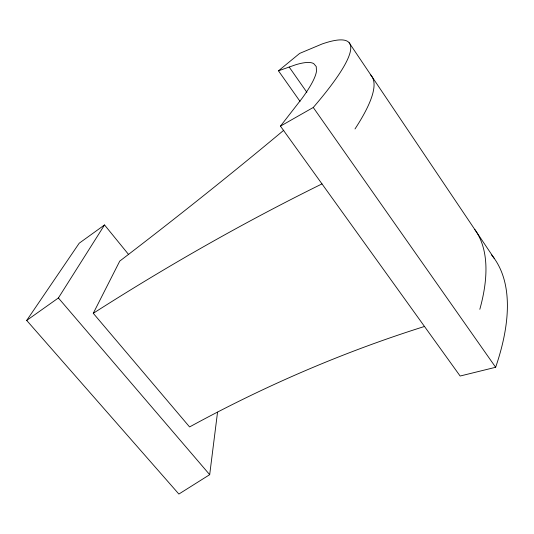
<?xml version="1.0" encoding="UTF-8"?>
<svg xmlns="http://www.w3.org/2000/svg" width="534" height="534" viewBox="0 0 534 534"><rect width="100%" height="100%" fill="white"/><g stroke="black" fill="none" stroke-linecap="round" stroke-linejoin="round"><path stroke-width="0.8" d="M128.721 254.651L104.537 224.954L79.206 243.21L26.7 320.433L178.877 494.05L209.688 474.673L217.545 412.168M424.503 326.461C343.115 352.066 264.443 386.042 189.583 426.94L93.27 313.291L119.756 261.106A494.798 48.053 -37.8 0 0 283.774 130.236M26.7 320.433L58.393 297.965L104.537 224.954M278.468 70.815L299.667 53.4L322.129 43.968A421.833 50.79 -38.9 0 1 349.129 42.713L494.317 258.509A386.175 150.715 -42.8 0 1 495.652 367.279L460.134 376.029L280.463 126.144L302.057 98.343A373.233 44.182 -38.8 0 0 316.475 71.269L316.241 66.563L313.745 63.639A373.112 44.168 -38.8 0 0 295.709 64.761L278.468 70.815L300.028 101.387M93.27 313.291C167.122 266.106 243.364 222.631 321.995 183.903M280.463 126.144L313.264 107.474L495.645 367.279M58.393 297.965L209.688 474.673M349.129 42.713L349.249 42.86A421.927 50.797 -38.9 0 1 313.271 107.474M474.686 229.366L474.986 229.774A390.795 138.606 -42.2 0 1 479.819 309.306M494.317 258.509L493.99 258.062A386.095 150.688 -42.8 0 0 491.494 254.845M289.181 67.05L306.856 92.289M354.997 128.948A416.293 67.438 -39.4 0 0 371.45 75.861L371.304 75.668A416.18 67.424 -39.4 0 0 370.322 74.606"/></g></svg>
